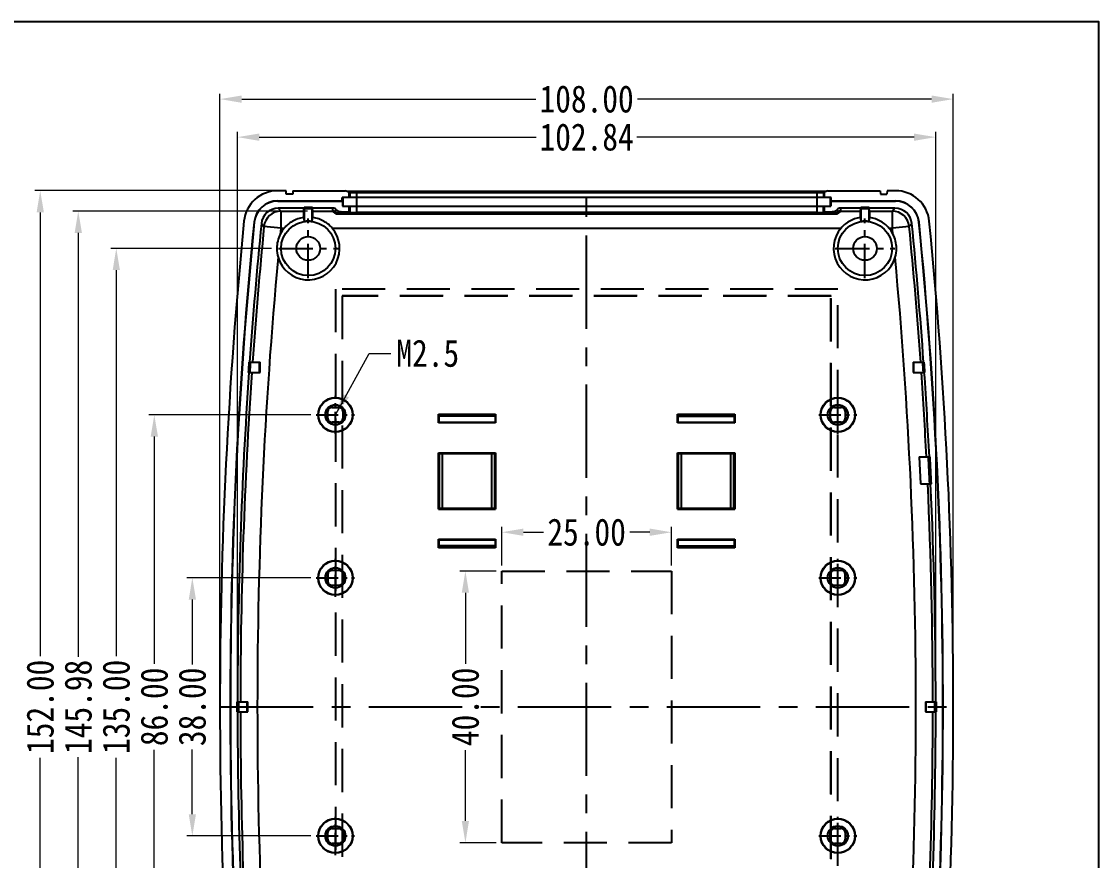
# Model space of a CAD drawing. Header units: millimetres. Extents: x -25 to 785, y -3301 to -3016.
# Drawn here: x 626.5 to 785.1, y -3139.5 to -3016 of the extents above; entities that cross this region are included whole.
import ezdxf

# ---------------------------------------------------------------- set-up
doc = ezdxf.new("R2010")
doc.units = ezdxf.units.MM
doc.linetypes.add('CENTER', pattern=[50.8, 31.75, -6.35, 6.35, -6.35])
doc.linetypes.add('HIDDEN', pattern=[9.525, 6.35, -3.175])
doc.layers.add('dim', color=3, linetype='Continuous', lineweight=9)
doc.styles.add('FFS', font='SIMFANG.TTF', dxfattribs={"width": 0.85})
doc.dimstyles.new('YanXiu', dxfattribs={"dimtxt": 2.5, "dimasz": 2.2, "dimexe": 1, "dimexo": 0.6, "dimgap": 0.66, "dimtad": 0, "dimzin": 1, "dimdsep": 46, "dimtxsty": 'FFS', "dimcen": 0, "dimclrd": 256, "dimclre": 131, "dimclrt": 42, "dimazin": 0, "dimtfac": 1, "dimtofl": 0, "dimtmove": 0, "dimatfit": 3, "dimfxl": 0, "dimlwd": 5, "dimlwe": 5, "dimarcsym": 0})

# ---------------------------------------------------------------- blocks, each defined once
blk = doc.blocks.new('*u4')
at = {"layer": 'Defpoints', "color": 2}
blk.add_lwpolyline([(-135.77, 94.94), (135.77, 94.94), (135.77, -94.94), (-135.77, -94.94)], close=True, dxfattribs=at)
blk = doc.blocks.new('*D30')
at = {"layer": 'Defpoints', "color": 0}
for p in [(115.77, 203.92), (110.42, 163.92), (115.77, 163.92)]:
    blk.add_point(p, dxfattribs=at)
at = {"layer": 'dim', "color": 131, "lineweight": 5}
for p, q in [((114.97, 203.92), (109.62, 203.92)), ((114.97, 163.92), (109.62, 163.92))]:
    blk.add_line(p, q, dxfattribs=at)
at = {"layer": 'dim', "lineweight": 5}
for p, q in [((110.42, 200.72), (110.42, 190.28)), ((110.42, 167.12), (110.42, 177.55))]:
    blk.add_line(p, q, dxfattribs=at)
at = {"layer": 'dim'}
for points in [[(109.88, 200.72), (110.95, 200.72), (110.42, 203.92)], [(109.88, 167.12), (110.95, 167.12), (110.42, 163.92)]]:
    blk.add_solid(points, dxfattribs=at)
at = {"layer": 'dim', "color": 42, "insert": (110.42, 183.92), "char_height": 4, "attachment_point": 5, "rotation": 90, "style": 'FFS'}
blk.add_mtext('40.00', dxfattribs=at)
blk = doc.blocks.new('*D31')
at = {"layer": 'Defpoints', "color": 0}
for p in [(140.77, 209.63), (115.77, 203.92), (140.77, 203.91)]:
    blk.add_point(p, dxfattribs=at)
at = {"layer": 'dim', "color": 131, "lineweight": 5}
for p, q in [((115.77, 204.72), (115.77, 210.43)), ((140.77, 204.71), (140.77, 210.43))]:
    blk.add_line(p, q, dxfattribs=at)
at = {"layer": 'dim', "lineweight": 5}
for p, q in [((118.97, 209.63), (121.91, 209.63)), ((137.57, 209.63), (134.63, 209.63))]:
    blk.add_line(p, q, dxfattribs=at)
at = {"layer": 'dim'}
for points in [[(118.97, 210.17), (118.97, 209.1), (115.77, 209.63)], [(137.57, 210.17), (137.57, 209.1), (140.77, 209.63)]]:
    blk.add_solid(points, dxfattribs=at)
at = {"layer": 'dim', "color": 42, "insert": (128.27, 209.63), "char_height": 4, "attachment_point": 5, "style": 'FFS'}
blk.add_mtext('25.00', dxfattribs=at)
blk = doc.blocks.new('*D32')
at = {"layer": 'Defpoints', "color": 0}
for p in [(88.46, 202.92), (70.2, 164.92), (88.46, 164.92)]:
    blk.add_point(p, dxfattribs=at)
at = {"layer": 'dim', "color": 131, "lineweight": 5}
for p, q in [((87.66, 202.92), (69.4, 202.92)), ((87.66, 164.92), (69.4, 164.92))]:
    blk.add_line(p, q, dxfattribs=at)
at = {"layer": 'dim', "lineweight": 5}
for p, q in [((70.2, 199.72), (70.2, 190.18)), ((70.2, 168.12), (70.2, 177.65))]:
    blk.add_line(p, q, dxfattribs=at)
at = {"layer": 'dim'}
for points in [[(69.67, 199.72), (70.74, 199.72), (70.2, 202.92)], [(69.67, 168.12), (70.74, 168.12), (70.2, 164.92)]]:
    blk.add_solid(points, dxfattribs=at)
at = {"layer": 'dim', "color": 42, "insert": (70.2, 183.92), "char_height": 4, "attachment_point": 5, "rotation": 90, "style": 'FFS'}
blk.add_mtext('38.00', dxfattribs=at)
blk = doc.blocks.new('*D33')
at = {"layer": 'Defpoints', "color": 0}
for p in [(88.46, 226.92), (64.6, 140.92), (88.46, 140.92)]:
    blk.add_point(p, dxfattribs=at)
at = {"layer": 'dim', "color": 131, "lineweight": 5}
for p, q in [((87.66, 226.92), (63.8, 226.92)), ((87.66, 140.92), (63.8, 140.92))]:
    blk.add_line(p, q, dxfattribs=at)
at = {"layer": 'dim', "lineweight": 5}
for p, q in [((64.6, 223.72), (64.6, 190.26)), ((64.6, 144.12), (64.6, 177.58))]:
    blk.add_line(p, q, dxfattribs=at)
at = {"layer": 'dim'}
for points in [[(64.07, 223.72), (65.14, 223.72), (64.6, 226.92)], [(64.07, 144.12), (65.14, 144.12), (64.6, 140.92)]]:
    blk.add_solid(points, dxfattribs=at)
at = {"layer": 'dim', "color": 42, "insert": (64.6, 183.92), "char_height": 4, "attachment_point": 5, "rotation": 90, "style": 'FFS'}
blk.add_mtext('86.00', dxfattribs=at)
blk = doc.blocks.new('*D34')
at = {"layer": 'Defpoints', "color": 0}
for p in [(82.64, 251.42), (59, 116.42), (82.87, 116.42)]:
    blk.add_point(p, dxfattribs=at)
at = {"layer": 'dim', "color": 131, "lineweight": 5}
for p, q in [((81.84, 251.42), (58.2, 251.42)), ((82.07, 116.42), (58.2, 116.42))]:
    blk.add_line(p, q, dxfattribs=at)
at = {"layer": 'dim', "lineweight": 5}
for p, q in [((59, 248.22), (59, 191.4)), ((59, 119.62), (59, 176.44))]:
    blk.add_line(p, q, dxfattribs=at)
at = {"layer": 'dim'}
for points in [[(58.47, 248.22), (59.54, 248.22), (59, 251.42)], [(58.47, 119.62), (59.54, 119.62), (59, 116.42)]]:
    blk.add_solid(points, dxfattribs=at)
at = {"layer": 'dim', "color": 42, "insert": (59, 183.92), "char_height": 4, "attachment_point": 5, "rotation": 90, "style": 'FFS'}
blk.add_mtext('135.00', dxfattribs=at)
blk = doc.blocks.new('*D7')
at = {"layer": 'Defpoints', "color": 0}
for p in [(87.95, 256.91), (53.4, 110.92), (87.95, 110.92)]:
    blk.add_point(p, dxfattribs=at)
at = {"layer": 'dim', "color": 131, "lineweight": 5}
for p, q in [((87.15, 256.91), (52.6, 256.91)), ((87.15, 110.92), (52.6, 110.92))]:
    blk.add_line(p, q, dxfattribs=at)
at = {"layer": 'dim', "lineweight": 5}
for p, q in [((53.4, 253.71), (53.4, 191.31)), ((53.4, 114.12), (53.4, 176.52))]:
    blk.add_line(p, q, dxfattribs=at)
at = {"layer": 'dim'}
for points in [[(52.87, 253.71), (53.94, 253.71), (53.4, 256.91)], [(52.87, 114.12), (53.94, 114.12), (53.4, 110.92)]]:
    blk.add_solid(points, dxfattribs=at)
at = {"layer": 'dim', "color": 42, "insert": (53.4, 183.92), "char_height": 4, "attachment_point": 5, "rotation": 90, "style": 'FFS'}
blk.add_mtext('145.98', dxfattribs=at)
blk = doc.blocks.new('*D35')
at = {"layer": 'Defpoints', "color": 0}
for p in [(84.02, 259.92), (47.8, 107.92), (84.02, 107.92)]:
    blk.add_point(p, dxfattribs=at)
at = {"layer": 'dim', "color": 131, "lineweight": 5}
for p, q in [((83.22, 259.92), (47, 259.92)), ((83.22, 107.92), (47, 107.92))]:
    blk.add_line(p, q, dxfattribs=at)
at = {"layer": 'dim', "lineweight": 5}
for p, q in [((47.8, 256.72), (47.8, 191.4)), ((47.8, 111.12), (47.8, 176.44))]:
    blk.add_line(p, q, dxfattribs=at)
at = {"layer": 'dim'}
for points in [[(47.27, 256.72), (48.34, 256.72), (47.8, 259.92)], [(47.27, 111.12), (48.34, 111.12), (47.8, 107.92)]]:
    blk.add_solid(points, dxfattribs=at)
at = {"layer": 'dim', "color": 42, "insert": (47.8, 183.92), "char_height": 4, "attachment_point": 5, "rotation": 90, "style": 'FFS'}
blk.add_mtext('152.00', dxfattribs=at)
blk = doc.blocks.new('*D21')
at = {"layer": 'Defpoints', "color": 0}
for p in [(182.27, 273.4), (74.27, 183.92), (182.27, 183.92)]:
    blk.add_point(p, dxfattribs=at)
at = {"layer": 'dim', "color": 131, "lineweight": 5}
for p, q in [((74.27, 184.72), (74.27, 274.2)), ((182.27, 184.72), (182.27, 274.2))]:
    blk.add_line(p, q, dxfattribs=at)
at = {"layer": 'dim', "lineweight": 5}
for p, q in [((77.47, 273.4), (120.79, 273.4)), ((179.07, 273.4), (135.75, 273.4))]:
    blk.add_line(p, q, dxfattribs=at)
at = {"layer": 'dim'}
for points in [[(77.47, 273.93), (77.47, 272.86), (74.27, 273.4)], [(179.07, 273.93), (179.07, 272.86), (182.27, 273.4)]]:
    blk.add_solid(points, dxfattribs=at)
at = {"layer": 'dim', "color": 42, "insert": (128.27, 273.4), "char_height": 4, "attachment_point": 5, "style": 'FFS'}
blk.add_mtext('108.00', dxfattribs=at)
blk = doc.blocks.new('*D22')
at = {"layer": 'Defpoints', "color": 0}
for p in [(179.69, 267.8), (76.85, 183.17), (179.69, 183.17)]:
    blk.add_point(p, dxfattribs=at)
at = {"layer": 'dim', "color": 131, "lineweight": 5}
for p, q in [((76.85, 183.97), (76.85, 268.6)), ((179.69, 183.97), (179.69, 268.6))]:
    blk.add_line(p, q, dxfattribs=at)
at = {"layer": 'dim', "lineweight": 5}
for p, q in [((80.05, 267.8), (120.86, 267.8)), ((176.49, 267.8), (135.68, 267.8))]:
    blk.add_line(p, q, dxfattribs=at)
at = {"layer": 'dim'}
for points in [[(80.05, 268.33), (80.05, 267.26), (76.85, 267.8)], [(176.49, 268.33), (176.49, 267.26), (179.69, 267.8)]]:
    blk.add_solid(points, dxfattribs=at)
at = {"layer": 'dim', "color": 42, "insert": (128.27, 267.8), "char_height": 4, "attachment_point": 5, "style": 'FFS'}
blk.add_mtext('102.84', dxfattribs=at)
blk = doc.blocks.new('u96')
at = {"color": 7}
for p, q in [((84.019, 259.916), (82.777, 259.916)), ((84.045, 259.415), (84.019, 259.916)), ((84.993, 259.415), (84.045, 259.415)), ((85.019, 259.916), (84.993, 259.415)), ((85.019, 259.916), (92.729, 259.916)), ((164.269, 258.916), (92.269, 258.916)), ((92.269, 258.413), (92.269, 258.916)), ((92.383, 258.916), (92.383, 257.616)), ((93.269, 259.687), (92.729, 259.916)), ((93.269, 259.687), (93.269, 258.916)), ((93.383, 259.659), (93.383, 258.916)), ((94.383, 259.846), (162.155, 259.846)), ((94.383, 259.846), (94.383, 257.616)), ((94.383, 259.646), (162.155, 259.646)), ((162.155, 259.846), (162.155, 257.616)), ((163.155, 259.659), (163.155, 258.916)), ((163.809, 259.916), (163.269, 259.687)), ((163.269, 259.687), (163.269, 258.916)), ((163.809, 259.916), (171.519, 259.916)), ((164.155, 258.916), (164.155, 257.616)), ((164.269, 258.413), (164.269, 258.916)), ((171.519, 259.916), (171.545, 259.415)), ((171.545, 259.415), (172.493, 259.415)), ((172.519, 259.916), (172.493, 259.415)), ((173.761, 259.916), (172.519, 259.916)), ((82.783, 258.413), (92.269, 258.413)), ((82.783, 258.413), (82.783, 258.386)), ((82.783, 258.386), (92.295, 258.386)), ((86.656, 257.334), (82.854, 257.334)), ((82.854, 257.334), (83.24, 256.908)), ((86.585, 256.908), (86.656, 257.334)), ((87.882, 257.447), (86.656, 257.447)), ((86.662, 257.41), (86.656, 257.447)), ((86.656, 257.447), (86.656, 257.334)), ((87.876, 257.41), (86.662, 257.41)), ((86.665, 257.245), (86.662, 257.41)), ((87.873, 257.245), (86.665, 257.245)), ((86.665, 257.245), (86.665, 255.397)), ((87.876, 257.41), (87.873, 257.245)), ((87.873, 255.397), (87.873, 257.245)), ((87.876, 257.41), (87.882, 257.447)), ((87.882, 257.334), (87.882, 257.447)), ((90.925, 257.334), (87.882, 257.334)), ((87.953, 256.908), (87.882, 257.334)), ((92.269, 258.413), (92.295, 258.386)), ((92.295, 258.386), (92.295, 257.616)), ((92.295, 257.616), (164.243, 257.616)), ((93.295, 256.816), (93.295, 257.616)), ((93.383, 257.616), (93.383, 256.729)), ((94.383, 257.616), (94.383, 256.711)), ((162.155, 257.616), (162.155, 256.711)), ((163.155, 256.729), (163.155, 257.616)), ((163.242, 257.616), (163.242, 256.816)), ((164.269, 258.413), (164.243, 258.386)), ((164.243, 258.386), (173.755, 258.386)), ((164.243, 258.386), (164.243, 257.616)), ((164.269, 258.413), (173.755, 258.413)), ((168.656, 257.334), (165.613, 257.334)), ((168.585, 256.908), (168.656, 257.334)), ((169.882, 257.447), (168.656, 257.447)), ((168.662, 257.41), (168.656, 257.447)), ((168.656, 257.447), (168.656, 257.334)), ((169.876, 257.41), (168.662, 257.41)), ((168.665, 257.245), (168.662, 257.41)), ((169.873, 257.245), (168.665, 257.245)), ((168.665, 257.245), (168.665, 255.397)), ((169.876, 257.41), (169.873, 257.245)), ((169.873, 255.397), (169.873, 257.245)), ((169.876, 257.41), (169.882, 257.447)), ((169.882, 257.334), (169.882, 257.447)), ((173.684, 257.334), (169.882, 257.334)), ((169.953, 256.908), (169.882, 257.334)), ((173.684, 257.334), (173.297, 256.908)), ((173.755, 258.413), (173.755, 258.386)), ((83.24, 256.908), (86.585, 256.908)), ((83.24, 256.908), (83.24, 254.411)), ((86.569, 255.963), (86.665, 255.397)), ((87.873, 255.397), (87.969, 255.963)), ((87.953, 256.908), (90.902, 256.908)), ((91.355, 256.496), (165.183, 256.496)), ((91.603, 256.662), (164.935, 256.662)), ((92.104, 256.816), (93.295, 256.816)), ((93.295, 256.816), (93.383, 256.729)), ((162.155, 256.711), (94.383, 256.711)), ((163.242, 256.816), (163.155, 256.729)), ((163.242, 256.816), (164.434, 256.816)), ((165.636, 256.908), (168.585, 256.908)), ((168.569, 255.963), (168.665, 255.397)), ((169.873, 255.397), (169.969, 255.963)), ((169.953, 256.908), (173.297, 256.908)), ((173.297, 254.411), (173.297, 256.908)), ((79.304, 255.261), (79.33, 255.259)), ((80.37, 255.084), (80.756, 254.656)), ((83.24, 254.411), (80.756, 254.656)), ((83.243, 254.411), (83.74, 254.411)), ((90.798, 254.411), (165.74, 254.411)), ((172.798, 254.411), (173.297, 254.411)), ((175.782, 254.656), (173.297, 254.411)), ((176.168, 255.084), (175.782, 254.656)), ((177.234, 255.261), (177.208, 255.259)), ((78.434, 233.166), (80.17, 233.166)), ((78.538, 234.666), (80.17, 234.666)), ((80.069, 233.166), (80.069, 234.666)), ((80.17, 233.166), (80.17, 234.666)), ((176.368, 234.666), (176.367, 233.166)), ((176.367, 233.166), (178.104, 233.166)), ((176.368, 234.666), (178, 234.666)), ((176.469, 233.166), (176.469, 234.666)), ((89.776, 226.916), (90.122, 226.916)), ((90.121, 227.464), (90.176, 227.409)), ((90.176, 226.423), (90.176, 227.409)), ((90.721, 228.064), (90.776, 228.009)), ((90.776, 228.009), (91.762, 228.009)), ((91.817, 228.064), (91.762, 228.009)), ((92.417, 227.464), (92.362, 227.409)), ((92.362, 227.409), (92.362, 226.423)), ((92.761, 226.916), (92.416, 226.916)), ((106.463, 225.715), (106.463, 227.016)), ((106.463, 227.016), (106.551, 226.728)), ((106.463, 227.016), (114.875, 227.016)), ((114.875, 227.016), (114.787, 226.728)), ((114.875, 227.016), (114.875, 225.715)), ((141.663, 225.715), (141.663, 227.016)), ((141.663, 227.016), (141.751, 226.728)), ((141.663, 227.016), (150.075, 227.016)), ((150.075, 227.016), (149.987, 226.728)), ((150.075, 227.016), (150.075, 225.715)), ((163.776, 226.916), (164.122, 226.916)), ((164.121, 227.464), (164.176, 227.409)), ((164.176, 226.423), (164.176, 227.409)), ((164.721, 228.064), (164.776, 228.009)), ((164.776, 228.009), (165.762, 228.009)), ((165.817, 228.064), (165.762, 228.009)), ((166.417, 227.464), (166.362, 227.409)), ((166.362, 227.409), (166.362, 226.423)), ((166.761, 226.916), (166.416, 226.916)), ((90.121, 226.368), (90.176, 226.423)), ((90.721, 225.768), (90.776, 225.823)), ((91.762, 225.823), (90.776, 225.823)), ((91.817, 225.768), (91.762, 225.823)), ((92.417, 226.368), (92.362, 226.423)), ((106.551, 225.803), (106.463, 225.715)), ((114.875, 225.715), (106.463, 225.715)), ((106.551, 225.803), (106.551, 226.728)), ((114.787, 226.728), (106.551, 226.728)), ((114.787, 225.803), (106.551, 225.803)), ((114.787, 226.728), (114.787, 225.803)), ((114.787, 225.803), (114.875, 225.715)), ((141.751, 225.803), (141.663, 225.715)), ((150.075, 225.715), (141.663, 225.715)), ((141.751, 225.803), (141.751, 226.728)), ((141.751, 226.728), (149.987, 226.728)), ((149.987, 225.803), (141.751, 225.803)), ((149.987, 226.728), (149.987, 225.803)), ((149.987, 225.803), (150.075, 225.715)), ((164.121, 226.368), (164.176, 226.423)), ((164.721, 225.768), (164.776, 225.823)), ((165.762, 225.823), (164.776, 225.823)), ((165.817, 225.768), (165.762, 225.823)), ((166.417, 226.368), (166.362, 226.423)), ((106.463, 213.01), (106.463, 221.322)), ((106.568, 221.216), (106.463, 221.322)), ((106.463, 221.322), (114.875, 221.322)), ((106.568, 221.216), (106.568, 213.116)), ((107.068, 213.133), (107.068, 221.2)), ((107.068, 221.2), (114.27, 221.2)), ((107.557, 221.228), (107.463, 221.322)), ((107.557, 221.228), (113.78, 221.228)), ((113.78, 221.228), (113.875, 221.322)), ((114.27, 221.2), (114.27, 213.133)), ((114.77, 221.216), (114.875, 221.322)), ((114.77, 213.116), (114.77, 221.216)), ((114.875, 221.322), (114.875, 213.01)), ((141.663, 213.01), (141.663, 221.322)), ((141.663, 221.322), (150.075, 221.322)), ((141.768, 221.216), (141.663, 221.322)), ((141.768, 221.216), (141.768, 213.116)), ((142.268, 213.133), (142.268, 221.2)), ((142.268, 221.2), (149.47, 221.2)), ((142.757, 221.228), (142.663, 221.322)), ((148.98, 221.228), (142.757, 221.228)), ((148.98, 221.228), (149.075, 221.322)), ((149.47, 221.2), (149.47, 213.133)), ((149.97, 221.216), (150.075, 221.322)), ((149.97, 213.116), (149.97, 221.216)), ((150.075, 221.322), (150.075, 213.01)), ((177.269, 220.742), (177.462, 216.742)), ((177.269, 220.742), (178.846, 220.742)), ((177.462, 216.742), (179.04, 216.742)), ((106.568, 213.116), (106.463, 213.01)), ((106.463, 213.01), (114.875, 213.01)), ((114.27, 213.133), (107.068, 213.133)), ((107.557, 213.105), (107.463, 213.01)), ((107.557, 213.105), (113.78, 213.105)), ((113.78, 213.105), (113.875, 213.01)), ((114.77, 213.116), (114.875, 213.01)), ((141.768, 213.116), (141.663, 213.01)), ((141.663, 213.01), (150.075, 213.01)), ((149.47, 213.133), (142.268, 213.133)), ((142.757, 213.105), (142.663, 213.01)), ((148.98, 213.105), (142.757, 213.105)), ((148.98, 213.105), (149.075, 213.01)), ((149.97, 213.116), (150.075, 213.01)), ((106.463, 207.316), (106.463, 208.617)), ((106.551, 208.529), (106.463, 208.617)), ((106.463, 208.617), (114.875, 208.617)), ((106.551, 207.605), (106.551, 208.529)), ((106.551, 208.529), (114.787, 208.529)), ((114.787, 208.529), (114.875, 208.617)), ((114.787, 208.529), (114.787, 207.605)), ((114.875, 208.617), (114.875, 207.316)), ((141.663, 207.316), (141.663, 208.617)), ((141.663, 208.617), (150.075, 208.617)), ((141.751, 208.529), (141.663, 208.617)), ((141.751, 207.605), (141.751, 208.529)), ((141.751, 208.529), (149.987, 208.529)), ((149.987, 208.529), (150.075, 208.617)), ((149.987, 208.529), (149.987, 207.605)), ((150.075, 208.617), (150.075, 207.316)), ((106.463, 207.316), (106.551, 207.605)), ((114.875, 207.316), (106.463, 207.316)), ((114.787, 207.605), (106.551, 207.605)), ((114.875, 207.316), (114.787, 207.605)), ((141.663, 207.316), (141.751, 207.605)), ((150.075, 207.316), (141.663, 207.316)), ((141.751, 207.605), (149.987, 207.605)), ((150.075, 207.316), (149.987, 207.605)), ((90.121, 203.464), (90.176, 203.409)), ((90.176, 203.409), (90.176, 202.423)), ((90.721, 204.064), (90.776, 204.009)), ((91.762, 204.009), (90.776, 204.009)), ((91.817, 204.064), (91.762, 204.009)), ((92.417, 203.464), (92.362, 203.409)), ((92.362, 202.423), (92.362, 203.409)), ((164.121, 203.464), (164.176, 203.409)), ((164.176, 203.409), (164.176, 202.423)), ((164.721, 204.064), (164.776, 204.009)), ((165.762, 204.009), (164.776, 204.009)), ((165.817, 204.064), (165.762, 204.009)), ((166.417, 203.464), (166.362, 203.409)), ((166.362, 202.423), (166.362, 203.409)), ((89.776, 202.916), (90.122, 202.916)), ((90.121, 202.368), (90.176, 202.423)), ((90.721, 201.768), (90.776, 201.823)), ((90.776, 201.823), (91.762, 201.823)), ((91.817, 201.768), (91.762, 201.823)), ((92.417, 202.368), (92.362, 202.423)), ((92.761, 202.916), (92.416, 202.916)), ((163.776, 202.916), (164.122, 202.916)), ((164.121, 202.368), (164.176, 202.423)), ((164.721, 201.768), (164.776, 201.823)), ((164.776, 201.823), (165.762, 201.823)), ((165.817, 201.768), (165.762, 201.823)), ((166.417, 202.368), (166.362, 202.423)), ((166.761, 202.916), (166.416, 202.916)), ((76.751, 184.666), (78.37, 184.666)), ((78.269, 183.166), (78.269, 184.666)), ((78.37, 183.166), (78.37, 184.666)), ((178.168, 184.666), (178.168, 183.166)), ((178.168, 184.666), (179.786, 184.666)), ((178.269, 183.166), (178.269, 184.666)), ((76.751, 183.166), (78.37, 183.166)), ((178.168, 183.166), (179.786, 183.166)), ((90.121, 165.464), (90.176, 165.409)), ((90.176, 164.423), (90.176, 165.409)), ((90.721, 166.064), (90.776, 166.009)), ((90.776, 166.009), (91.762, 166.009)), ((91.817, 166.064), (91.762, 166.009)), ((92.417, 165.464), (92.362, 165.409)), ((92.362, 165.409), (92.362, 164.423)), ((164.121, 165.464), (164.176, 165.409)), ((164.176, 164.423), (164.176, 165.409)), ((164.721, 166.064), (164.776, 166.009)), ((164.776, 166.009), (165.762, 166.009)), ((165.817, 166.064), (165.762, 166.009)), ((166.417, 165.464), (166.362, 165.409)), ((166.362, 165.409), (166.362, 164.423)), ((89.776, 164.916), (90.122, 164.916)), ((90.121, 164.368), (90.176, 164.423)), ((90.721, 163.768), (90.776, 163.823)), ((91.762, 163.823), (90.776, 163.823)), ((91.817, 163.768), (91.762, 163.823)), ((92.417, 164.368), (92.362, 164.423)), ((92.761, 164.916), (92.416, 164.916)), ((163.776, 164.916), (164.122, 164.916)), ((164.121, 164.368), (164.176, 164.423)), ((164.721, 163.768), (164.776, 163.823)), ((165.762, 163.823), (164.776, 163.823)), ((165.817, 163.768), (165.762, 163.823)), ((166.417, 164.368), (166.362, 164.423)), ((166.761, 164.916), (166.416, 164.916))]:
    blk.add_line(p, q, dxfattribs=at)
at = {"color": 1, "linetype": 'CENTER', "ltscale": 0.432}
for p, q in [((128.269, 107.916), (128.269, 259.916)), ((74.269, 183.916), (182.269, 183.916))]:
    blk.add_line(p, q, dxfattribs=at)
at = {"color": 1, "linetype": 'CENTER', "ltscale": 0.16}
for p, q in [((87.269, 247.016), (87.269, 255.816)), ((169.269, 247.016), (169.269, 255.816)), ((82.869, 251.416), (91.669, 251.416)), ((164.869, 251.416), (173.669, 251.416))]:
    blk.add_line(p, q, dxfattribs=at)
at = {"color": 3, "linetype": 'HIDDEN'}
for p, q in [((165.269, 245.416), (91.269, 245.416)), ((91.269, 245.416), (91.269, 122.416)), ((164.269, 244.416), (92.269, 244.416)), ((92.269, 244.416), (92.281, 244.404)), ((92.269, 244.416), (92.269, 123.416)), ((164.257, 244.404), (92.281, 244.404)), ((92.281, 244.404), (92.281, 123.428)), ((164.269, 244.416), (164.257, 244.404)), ((164.257, 123.428), (164.257, 244.404)), ((164.269, 123.416), (164.269, 244.416)), ((165.269, 122.416), (165.269, 245.416)), ((115.769, 163.916), (115.769, 203.916)), ((115.772, 203.913), (140.765, 203.913)), ((140.769, 203.916), (140.769, 163.916)), ((140.769, 163.916), (115.769, 163.916))]:
    blk.add_line(p, q, dxfattribs=at)
at = {"color": 1, "linetype": 'CENTER', "ltscale": 0.102094}
for p, q in [((91.269, 224.109), (91.269, 229.724)), ((165.269, 224.109), (165.269, 229.724)), ((88.461, 226.916), (94.076, 226.916)), ((162.461, 226.916), (168.076, 226.916)), ((91.269, 200.109), (91.269, 205.724)), ((165.269, 200.109), (165.269, 205.724)), ((88.461, 202.916), (94.076, 202.916)), ((162.461, 202.916), (168.076, 202.916)), ((91.269, 162.109), (91.269, 167.724)), ((165.269, 162.109), (165.269, 167.724)), ((88.461, 164.916), (94.076, 164.916)), ((162.461, 164.916), (168.076, 164.916))]:
    blk.add_line(p, q, dxfattribs=at)
at = {"color": 7}
for centre, radius in [((87.269, 251.416), 4), ((169.269, 251.416), 4), ((87.269, 251.416), 1.75), ((169.269, 251.416), 1.75), ((91.269, 226.916), 2.552), ((91.269, 226.916), 2.5), ((91.269, 226.916), 1.493), ((165.269, 226.916), 2.552), ((165.269, 226.916), 2.5), ((165.269, 226.916), 1.493), ((91.269, 202.916), 2.552), ((91.269, 202.916), 2.5), ((165.269, 202.916), 2.552), ((165.269, 202.916), 2.5), ((91.269, 202.916), 1.493), ((165.269, 202.916), 1.493), ((91.269, 164.916), 2.552), ((91.269, 164.916), 2.5), ((165.269, 164.916), 2.552), ((165.269, 164.916), 2.5), ((91.269, 164.916), 1.493), ((165.269, 164.916), 1.493)]:
    blk.add_circle(centre, radius, dxfattribs=at)
for centre, radius, start, end in [((82.775, 254.925), 4.991, 89.97596, 174.35645), ((173.763, 254.925), 4.991, 5.64355, 90.02404), ((82.782, 254.917), 3.495, 89.98405, 174.34885), ((82.782, 254.917), 3.47, 89.98782, 174.34352), ((82.853, 254.839), 2.495, 89.97677, 174.36181), ((90.925, 256.735), 0.599, 42.54176, 89.99638), ((92.104, 257.817), 1.001, 222.56137, 270.00759), ((164.434, 257.817), 1, 269.98529, 317.44524), ((165.613, 256.735), 0.599, 90.0009, 137.46183), ((173.685, 254.839), 2.495, 5.63819, 90.02323), ((173.756, 254.917), 3.495, 5.65115, 90.01594), ((173.755, 254.917), 3.47, 5.65415, 90.01217), ((798.269, 183.916), 724, 174.332411, 185.667589), ((83.248, 254.403), 2.505, 90.16536, 174.204), ((87.269, 251.416), 4.026, 81.36684, 98.63316), ((90.902, 256.308), 0.6, 58.7134, 90.03222), ((91.735, 257.673), 0.999, 238.55093, 269.94513), ((91.537, 257.639), 0.994, 253.54596, 267.93102), ((164.803, 257.673), 0.999, 270.05461, 301.44856), ((164.997, 257.661), 1.016, 272.23747, 286.31699), ((165.636, 256.308), 0.6, 89.96922, 121.2872), ((169.269, 251.416), 4.026, 81.36684, 98.63316), ((173.29, 254.403), 2.505, 5.796, 89.83464), ((-541.731, 183.916), 724, 354.332411, 5.667589), ((798.269, 183.916), 722.497, 174.332906, 185.667094), ((798.269, 183.916), 722.47, 174.332898, 185.66709), ((798.269, 183.916), 721.418, 174.33858, 175.966049), ((798.269, 183.916), 720.992, 174.369358, 175.963661), ((87.269, 251.416), 4.629, 196.42972, 40.32181), ((798.269, 183.916), 718.495, 174.36934, 174.439383), ((87.269, 251.416), 4.629, 139.67819, 152.72385), ((169.269, 251.416), 4.629, 139.67819, 343.57028), ((169.269, 251.416), 4.629, 27.27615, 40.32181), ((-541.731, 183.916), 718.495, 5.560617, 5.630643), ((-541.731, 183.916), 720.992, 4.036339, 5.630642), ((-541.731, 183.916), 721.418, 4.033951, 5.66142), ((-541.731, 183.916), 722.47, 354.332898, 5.66709), ((-541.731, 183.916), 722.497, 354.332906, 5.667094), ((87.281, 251.416), 4.64, 152.78781, 179.99683), ((169.257, 251.416), 4.639, 0.00522, 27.21583), ((87.261, 251.411), 4.62, 179.94263, 196.40096), ((169.276, 251.411), 4.62, 343.59906, 0.05735), ((798.269, 183.916), 718.495, 174.71418, 185.28582), ((-541.731, 183.916), 718.495, 354.71418, 5.28582), ((798.269, 183.916), 721.418, 176.085468, 179.940434), ((798.269, 183.916), 720.992, 176.083151, 179.940399), ((798.269, 183.916), 721.518, 175.966609, 176.086011), ((798.269, 183.916), 721.454, 175.966253, 176.085666), ((798.64, 183.89), 721.661, 175.96536, 176.084738), ((-541.731, 183.916), 720.992, 2.927752, 3.916849), ((-542.044, 183.894), 721.603, 3.915257, 4.034645), ((-541.731, 183.916), 721.454, 3.914334, 4.033747), ((-541.731, 183.916), 721.518, 3.913989, 4.033391), ((-541.731, 183.916), 721.418, 2.926021, 3.914532), ((90.718, 227.467), 0.597, 89.71181, 180.28838), ((-54.81, 226.9), 144.931, 0.00654, 0.22322), ((-55.136, 226.933), 145.258, 359.77702, 359.99322), ((91.269, 365.223), 137.159, 269.77106, 270.22898), ((91.82, 227.467), 0.597, 359.71152, 90.28829), ((237.674, 226.899), 145.258, 179.77702, 179.99322), ((237.347, 226.933), 144.932, 180.00654, 180.22322), ((164.718, 227.467), 0.597, 89.71181, 180.28838), ((19.19, 226.9), 144.932, 0.00654, 0.22322), ((18.864, 226.933), 145.258, 359.77702, 359.99322), ((165.269, 365.223), 137.159, 269.77106, 270.22898), ((165.82, 227.467), 0.597, 359.71152, 90.28829), ((311.674, 226.899), 145.258, 179.77702, 179.99322), ((311.347, 226.933), 144.931, 180.00654, 180.22322), ((90.718, 226.365), 0.597, 179.71005, 270.28976), ((91.269, 88.61), 137.159, 89.77106, 90.22898), ((91.82, 226.365), 0.597, 269.70997, 0.29023), ((164.718, 226.365), 0.597, 179.71005, 270.28976), ((165.269, 88.61), 137.159, 89.77106, 90.22898), ((165.82, 226.365), 0.597, 269.70997, 0.29023), ((-541.731, 183.916), 721.289, 2.608431, 2.926544), ((-541.731, 183.916), 721.454, 2.607834, 2.925874), ((-541.731, 183.916), 721.518, 2.607604, 2.925616), ((-541.731, 183.916), 720.992, 0.059601, 2.609508), ((-541.731, 183.916), 721.418, 0.059566, 2.607966), ((90.718, 203.467), 0.597, 89.71181, 180.28838), ((-54.81, 202.9), 144.931, 0.00654, 0.22322), ((91.269, 341.223), 137.159, 269.77106, 270.22898), ((91.82, 203.467), 0.597, 359.71152, 90.28829), ((237.674, 202.899), 145.258, 179.77702, 179.99322), ((164.718, 203.467), 0.597, 89.71181, 180.28838), ((19.19, 202.9), 144.932, 0.00654, 0.22322), ((165.269, 341.223), 137.159, 269.77106, 270.22898), ((165.82, 203.467), 0.597, 359.71152, 90.28829), ((311.674, 202.899), 145.258, 179.77702, 179.99322), ((-55.136, 202.933), 145.258, 359.77702, 359.99322), ((90.718, 202.365), 0.597, 179.71005, 270.28976), ((91.269, 64.61), 137.159, 89.77106, 90.22898), ((91.82, 202.365), 0.597, 269.70997, 0.29023), ((237.347, 202.933), 144.931, 180.00654, 180.22322), ((18.864, 202.933), 145.258, 359.77702, 359.99322), ((164.718, 202.365), 0.597, 179.71005, 270.28976), ((165.269, 64.61), 137.159, 89.77106, 90.22898), ((165.82, 202.365), 0.597, 269.70997, 0.29023), ((311.347, 202.933), 144.931, 180.00654, 180.22322), ((798.269, 183.916), 721.518, 179.940442, 180.059558), ((798.269, 183.916), 721.454, 179.940437, 180.059563), ((812.578, 183.916), 735.599, 179.941582, 180.058418), ((-556.029, 183.916), 735.587, 359.941582, 0.058418), ((-541.731, 183.916), 721.454, 359.940437, 0.059563), ((-541.731, 183.916), 721.518, 359.940442, 0.059558), ((798.269, 183.916), 721.418, 180.059566, 183.914532), ((798.269, 183.916), 720.992, 180.059601, 183.916849), ((-541.731, 183.916), 720.992, 356.083151, 359.940399), ((-541.731, 183.916), 721.418, 356.085468, 359.940434), ((90.718, 165.467), 0.597, 89.71181, 180.28838), ((-54.81, 164.9), 144.932, 0.00654, 0.22322), ((91.269, 303.223), 137.159, 269.77106, 270.22898), ((91.82, 165.467), 0.597, 359.71152, 90.28829), ((237.674, 164.899), 145.258, 179.77702, 179.99322), ((164.718, 165.467), 0.597, 89.71181, 180.28838), ((19.19, 164.9), 144.931, 0.00654, 0.22322), ((165.269, 303.223), 137.159, 269.77106, 270.22898), ((165.82, 165.467), 0.597, 359.71152, 90.28829), ((311.674, 164.899), 145.258, 179.77702, 179.99322), ((-55.136, 164.933), 145.258, 359.77702, 359.99322), ((90.718, 164.365), 0.597, 179.71005, 270.28976), ((91.269, 26.61), 137.159, 89.77106, 90.22898), ((91.82, 164.365), 0.597, 269.70997, 0.29023), ((237.347, 164.933), 144.932, 180.00654, 180.22322), ((18.864, 164.933), 145.258, 359.77702, 359.99322), ((164.718, 164.365), 0.597, 179.71005, 270.28976), ((165.269, 26.61), 137.159, 89.77106, 90.22898), ((165.82, 164.365), 0.597, 269.70997, 0.29023), ((311.347, 164.933), 144.932, 180.00654, 180.22322)]:
    blk.add_arc(centre, radius, start, end, dxfattribs=at)
for centre, major_axis, ratio, start_param, end_param in [((86.586, 254.411), (0, 2.5), 0.0087269, 0.0523599, 0.9011525), ((87.952, 254.411), (0, 2.5), 0.0087269, -0.9011525, -0.0523599), ((94.383, 256.729), (1, 0), 0.0174551, -3.1241394, -1.5707963), ((162.155, 256.729), (1, 0), 0.0174551, -1.5707963, -0.0174533), ((168.586, 254.411), (0, 2.5), 0.0087269, 0.0523599, 0.9011525), ((169.952, 254.411), (0, 2.5), 0.0087269, -0.9011525, -0.0523599), ((90.776, 227.409), (0.424, -0.424), 0.9999239, 2.3562326, 3.9269527), ((91.762, 227.409), (0.424, 0.424), 0.9999239, -0.7853601, 0.7853601), ((164.776, 227.409), (0.424, -0.424), 0.9999239, 2.3562326, 3.9269527), ((165.762, 227.409), (0.424, 0.424), 0.9999239, -0.7853601, 0.7853601), ((90.776, 226.423), (0.424, 0.424), 0.9999239, -3.9269527, -2.3562326), ((91.762, 226.423), (0.424, -0.424), 0.9999239, -0.7853601, 0.7853601), ((164.776, 226.423), (0.424, 0.424), 0.9999239, -3.9269527, -2.3562326), ((165.762, 226.423), (0.424, -0.424), 0.9999239, -0.7853601, 0.7853601), ((107.068, 221.217), (0.5, 0), 0.0349208, -3.1066861, -1.5707963), ((114.27, 221.217), (0.5, 0), 0.0349208, -1.5707963, -0.0349066), ((142.268, 221.217), (0.5, 0), 0.0349208, -3.1066861, -1.5707963), ((149.47, 221.217), (0.5, 0), 0.0349208, -1.5707963, -0.0349066), ((107.068, 213.115), (0.5, 0), 0.0349208, 1.5707963, 3.1066861), ((114.27, 213.115), (0.5, 0), 0.0349208, 0.0349066, 1.5707963), ((142.268, 213.115), (0.5, 0), 0.0349208, 1.5707963, 3.1066861), ((149.47, 213.115), (0.5, 0), 0.0349208, 0.0349066, 1.5707963), ((90.776, 203.409), (0.424, -0.424), 0.9999239, 2.3562326, 3.9269527), ((91.762, 203.409), (0.424, 0.424), 0.9999239, -0.7853601, 0.7853601), ((164.776, 203.409), (-0.424, 0.424), 0.9999239, -0.7853601, 0.7853601), ((165.762, 203.409), (0.424, 0.424), 0.9999239, -0.7853601, 0.7853601), ((90.776, 202.423), (0.424, 0.424), 0.9999239, -3.9269527, -2.3562326), ((91.762, 202.423), (0.424, -0.424), 0.9999239, -0.7853601, 0.7853601), ((164.776, 202.423), (0.424, 0.424), 0.9999239, -3.9269527, -2.3562326), ((165.762, 202.423), (0.424, -0.424), 0.9999239, -0.7853601, 0.7853601), ((90.776, 165.409), (0.424, -0.424), 0.9999239, 2.3562326, 3.9269527), ((91.762, 165.409), (0.424, 0.424), 0.9999239, -0.7853601, 0.7853601), ((164.776, 165.409), (0.424, -0.424), 0.9999239, 2.3562326, 3.9269527), ((165.762, 165.409), (0.424, 0.424), 0.9999239, -0.7853601, 0.7853601), ((90.776, 164.423), (0.424, 0.424), 0.9999239, -3.9269527, -2.3562326), ((91.762, 164.423), (-0.424, 0.424), 0.9999239, -3.9269527, -2.3562326), ((164.776, 164.423), (0.424, 0.424), 0.9999239, -3.9269527, -2.3562326), ((165.762, 164.423), (0.424, -0.424), 0.9999239, -0.7853601, 0.7853601)]:
    blk.add_ellipse(centre, major_axis=major_axis, ratio=ratio, start_param=start_param, end_param=end_param, dxfattribs=at)
for points, start_tangent, end_tangent in [([(92.962, 259.855), (93.179, 259.852), (93.515, 259.849)], (0.9947403, 0.1024296), (0.9999805, 0.0062486)), ([(93.383, 259.659), (93.345, 259.668), (93.307, 259.677), (93.269, 259.687)], (-0.9757916, 0.2187023), (-0.9665087, 0.256634)), ([(93.383, 259.659), (93.435, 259.655), (93.58, 259.652), (93.804, 259.649), (94.083, 259.647), (94.383, 259.646)], (0.802926, -0.5960787), (0.9999996, -0.0008935)), ([(93.515, 259.849), (93.933, 259.847), (94.383, 259.846)], (0.9999805, 0.0062486), (1, -0.0000189)), ([(162.155, 259.846), (162.61, 259.847), (163.029, 259.849)], (1, 0.0000027), (0.9999833, -0.0057732)), ([(162.155, 259.646), (162.458, 259.647), (162.738, 259.649), (162.961, 259.652), (163.104, 259.655), (163.155, 259.659)], (1, 0.0001272), (0.8087709, 0.5881238)), ([(163.029, 259.849), (163.363, 259.852), (163.578, 259.855)], (0.9999833, -0.0057732), (0.9952313, -0.0975429)), ([(163.269, 259.687), (163.23, 259.677), (163.192, 259.668), (163.155, 259.659)], (-0.9665087, -0.256634), (-0.9757916, -0.2187023)), ([(90.902, 256.908), (90.891, 257.006), (90.89, 257.097), (90.897, 257.182), (90.909, 257.261), (90.925, 257.334)], (-0.1773236, 0.9841526), (0.2347779, 0.972049)), ([(91.366, 257.14), (91.338, 257.093), (91.313, 257.049), (91.291, 257.007), (91.272, 256.967), (91.255, 256.93), (91.24, 256.894), (91.226, 256.859), (91.214, 256.821)], (-0.5315949, -0.8469987), (-0.2930426, -0.9560994)), ([(165.324, 256.821), (165.311, 256.859), (165.296, 256.899), (165.278, 256.941), (165.257, 256.986), (165.233, 257.034), (165.204, 257.085), (165.171, 257.14)], (-0.2930415, 0.9560997), (-0.5315939, 0.8469994)), ([(165.613, 257.334), (165.629, 257.261), (165.641, 257.182), (165.647, 257.097), (165.647, 257.006), (165.636, 256.908)], (0.2347778, -0.9720491), (-0.1773255, -0.9841523)), ([(86.569, 255.963), (85.716, 255.755), (84.928, 255.397), (84.256, 254.926), (83.74, 254.411)], (-0.9892609, -0.1461601), (-0.64708, -0.7624221)), ([(90.798, 254.411), (90.282, 254.927), (89.61, 255.397), (88.821, 255.755), (87.969, 255.963)], (-0.64708, 0.7624221), (-0.9892609, 0.1461601)), ([(91.108, 256.659), (91.029, 256.722), (90.973, 256.785), (90.934, 256.841), (90.911, 256.883), (90.902, 256.908)], (-0.8397362, 0.5429946), (-0.1328287, 0.991139)), ([(91.255, 256.686), (91.183, 256.68), (91.108, 256.659)], (-0.9995689, 0.0293612), (-0.9336691, -0.358137)), ([(91.355, 256.496), (91.268, 256.554), (91.186, 256.608), (91.108, 256.659)], (-0.8230849, 0.5679183), (-0.8356076, 0.5493268)), ([(91.214, 256.821), (91.21, 256.795), (91.209, 256.757)], (-0.4143179, -0.9101322), (-0.0031402, -0.9999951)), ([(91.209, 256.757), (91.225, 256.715), (91.255, 256.686)], (-0.0360865, -0.9993487), (0.8317633, -0.5551305)), ([(91.603, 256.662), (91.468, 256.673), (91.336, 256.705), (91.209, 256.757)], (-0.9999783, 0.0065952), (-0.8932777, 0.4495051)), ([(91.255, 256.686), (91.278, 256.654), (91.3, 256.617), (91.321, 256.575), (91.34, 256.534), (91.355, 256.496)], (0.6121357, -0.7907527), (0.3674266, -0.9300525)), ([(91.501, 256.646), (91.467, 256.627), (91.435, 256.599), (91.404, 256.566), (91.377, 256.53), (91.355, 256.496)], (-0.9125168, -0.4090392), (-0.524617, -0.8513383)), ([(91.603, 256.662), (91.569, 256.66), (91.539, 256.656), (91.501, 256.646)], (-0.9997079, -0.0241683), (-0.9563702, -0.2921576)), ([(91.734, 256.674), (91.705, 256.669), (91.665, 256.665), (91.637, 256.663), (91.603, 256.662)], (-0.9396184, -0.342224), (-0.9989424, -0.045979)), ([(92.104, 256.816), (92.051, 256.795), (92, 256.776), (91.952, 256.757), (91.907, 256.739), (91.863, 256.722), (91.822, 256.707), (91.78, 256.691), (91.734, 256.674)], (-0.9315949, -0.3634982), (-0.9395628, -0.3423767)), ([(164.804, 256.674), (164.757, 256.691), (164.71, 256.709), (164.661, 256.728), (164.609, 256.748), (164.554, 256.769), (164.497, 256.792), (164.434, 256.816)], (-0.9395629, 0.3423763), (-0.9315945, 0.3634992)), ([(164.935, 256.662), (164.896, 256.664), (164.865, 256.666), (164.841, 256.668), (164.804, 256.674)], (-0.9989412, 0.0460044), (-0.9395968, 0.3422833)), ([(164.935, 256.662), (165.07, 256.673), (165.202, 256.705), (165.328, 256.757)], (0.9999779, 0.0066443), (0.8932913, 0.4494781)), ([(165.037, 256.646), (164.999, 256.656), (164.968, 256.66), (164.935, 256.662)], (-0.955542, 0.2948551), (-0.9997047, 0.0242995)), ([(165.183, 256.496), (165.163, 256.527), (165.142, 256.555), (165.122, 256.579), (165.102, 256.601), (165.081, 256.619), (165.059, 256.634), (165.037, 256.646)], (-0.5241374, 0.8516337), (-0.9124408, 0.4092088)), ([(165.183, 256.496), (165.197, 256.53), (165.211, 256.562), (165.225, 256.592), (165.239, 256.618), (165.253, 256.643), (165.268, 256.666), (165.283, 256.686)], (0.3701904, 0.9289559), (0.6118929, 0.7909406)), ([(165.43, 256.659), (165.352, 256.608), (165.269, 256.554), (165.183, 256.496)], (-0.8356064, -0.5493286), (-0.8230853, -0.5679177)), ([(165.283, 256.686), (165.313, 256.715), (165.328, 256.757)], (0.8326524, 0.553796), (-0.0350956, 0.999384)), ([(165.283, 256.686), (165.355, 256.68), (165.43, 256.659)], (0.9995668, 0.0294312), (0.9336667, -0.3581432)), ([(165.328, 256.757), (165.328, 256.788), (165.324, 256.821)], (-0.0038206, 0.9999927), (-0.4141297, 0.9102179)), ([(165.636, 256.908), (165.627, 256.883), (165.604, 256.841), (165.565, 256.785), (165.509, 256.722), (165.43, 256.659)], (-0.1328572, -0.9911352), (-0.8397478, -0.5429766)), ([(168.569, 255.963), (167.716, 255.755), (166.928, 255.397), (166.256, 254.926), (165.74, 254.411)], (-0.9892609, -0.1461601), (-0.64708, -0.7624221)), ([(172.798, 254.411), (172.282, 254.927), (171.61, 255.397), (170.821, 255.755), (169.969, 255.963)], (-0.64708, 0.7624221), (-0.9892609, 0.1461601))]:
    blk.add_spline(points, degree=3, dxfattribs=dict(at, start_tangent=start_tangent, end_tangent=end_tangent))
at = {"layer": 'Defpoints', "xscale": 1.5, "yscale": 1.5, "zscale": 1.5}
blk.add_blockref('*u4', (0, 142.412), dxfattribs=at)
at = {"layer": 'dim', "color": 42, "insert": (100.245, 235.962), "char_height": 4, "attachment_point": 4, "style": 'FFS'}
blk.add_mtext('M2.5', dxfattribs=at)
at = {"layer": 'dim'}
for base, p1, p2, picture, middle in [((182.269, 273.398), (74.269, 183.916), (182.269, 183.916), '*D21', (128.269, 273.398)), ((179.6865, 267.7978), (76.8513, 183.1661), (179.6865, 183.1661), '*D22', (128.2689, 267.7978)), ((140.765, 209.635), (115.769, 203.916), (140.765, 203.913), '*D31', (128.267, 209.635))]:
    dim = blk.add_linear_dim(base=base, p1=p1, p2=p2, dimstyle='YanXiu', override={"dimtxt": 4, "dimasz": 3.2, "dimexe": 0.7996, "dimexo": 0.7996, "dimgap": 0.7996}, dxfattribs=at)
    dim.commit()
    dim.dimension.update_dxf_attribs({"geometry": picture, "text_midpoint": middle})
for base, p1, p2, picture, middle in [((47.803, 107.916), (84.019, 259.916), (84.019, 107.916), '*D35', (47.803, 183.916)), ((53.403, 110.924), (87.953, 256.908), (87.953, 110.924), '*D7', (53.403, 183.916)), ((59.003, 116.416), (82.641, 251.416), (82.869, 116.416), '*D34', (59.003, 183.916)), ((64.603, 140.916), (88.461, 226.916), (88.461, 140.916), '*D33', (64.603, 183.916)), ((110.417, 163.916), (115.769, 203.916), (115.769, 163.916), '*D30', (110.417, 183.916)), ((70.203, 164.916), (88.461, 202.916), (88.461, 164.916), '*D32', (70.203, 183.916))]:
    dim = blk.add_linear_dim(base=base, p1=p1, p2=p2, angle=90, dimstyle='YanXiu', override={"dimtxt": 4, "dimasz": 3.2, "dimexe": 0.7996, "dimexo": 0.7996, "dimgap": 0.7996}, dxfattribs=at)
    dim.commit()
    dim.dimension.update_dxf_attribs({"geometry": picture, "text_midpoint": middle})
at = {"layer": 'dim', "annotation_type": 0, "has_hookline": 1, "hookline_direction": 0, "text_width": 8.95}
blk.add_leader([(91.269, 226.916), (96.246, 235.962), (99.446, 235.962)], dimstyle='YanXiu', override={"dimtxt": 4, "dimasz": 3.2, "dimexe": 0.7996, "dimexo": 0.7996, "dimgap": 0.7996, "dimzin": 8}, dxfattribs=at)

msp = doc.modelspace()

# ---------------------------------------------------------------- block references
msp.add_blockref('u96', (581.48, -3300.84))

doc.saveas('drawing.dxf')
